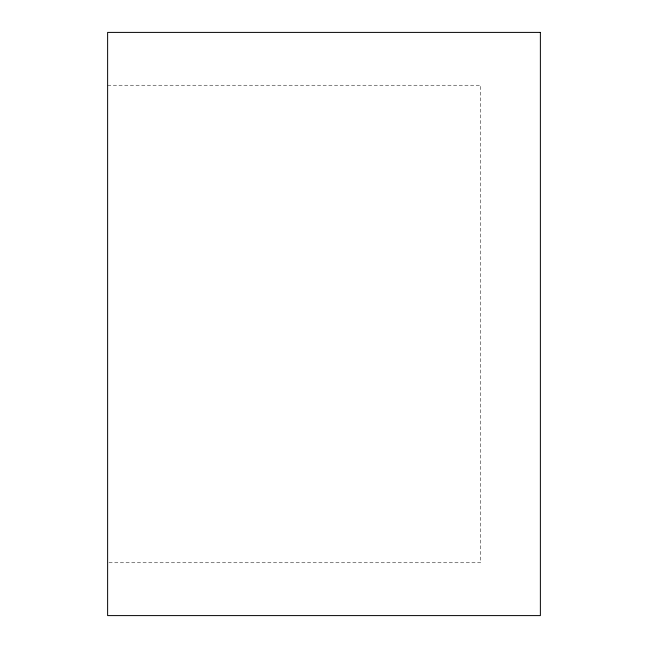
<?xml version="1.0" encoding="UTF-8"?>
<svg xmlns="http://www.w3.org/2000/svg" width="648" height="648" viewBox="0 0 648 648"><rect width="100%" height="100%" fill="white"/><g stroke="black" fill="none" stroke-linecap="round" stroke-linejoin="round"><path stroke-width="0.49" stroke-dasharray="3.24 2.43" d="M107.625 85.236L480.686 85.236L480.686 562.764L107.625 562.764"/><path stroke-width="0.97" d="M540.375 32.4L107.625 32.4L107.625 615.6L540.375 615.6L540.375 32.4"/></g></svg>
